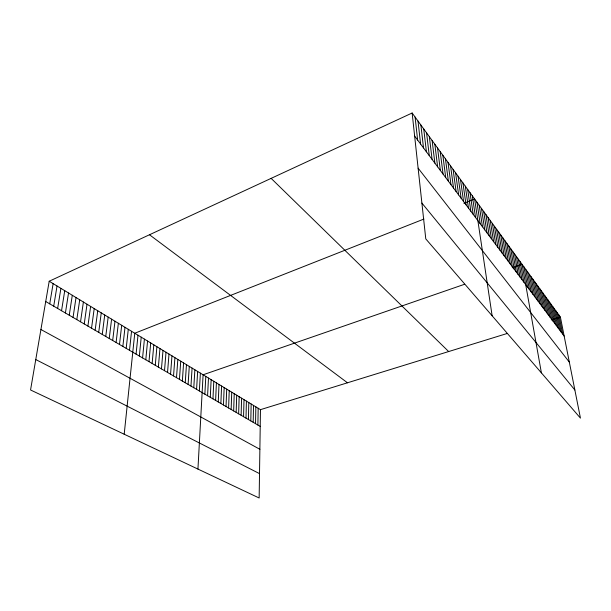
<?xml version="1.0" encoding="UTF-8"?>
<svg xmlns="http://www.w3.org/2000/svg" width="611" height="611" viewBox="0 0 611 611"><rect width="100%" height="100%" fill="white"/><g stroke="black" fill="none" stroke-linecap="round" stroke-linejoin="round"><path stroke-width="0.92" d="M49.201 281.236L260.469 409.653L259.148 497.996L30.55 389.978L49.201 281.236L412.142 113.004L560.379 317.056L580.45 418.138L425.775 238.886L412.142 113.004M257.888 425.042L258.17 408.255M253.183 422.3L253.512 405.421M255.543 423.675L255.849 406.842M250.8 420.91L251.167 403.993M248.41 419.52L248.799 402.557M245.996 418.115L246.409 401.106M243.56 416.702L244.01 399.647M241.116 415.274L241.589 398.173M238.649 413.838L239.153 396.692M236.159 412.387L236.701 395.202M233.662 410.936L234.227 393.698M231.141 409.469L231.737 392.186M228.598 407.988L229.232 390.666M226.039 406.498L226.704 389.131M223.466 404.994L224.161 387.58M220.861 403.481L221.594 386.022M218.249 401.962L219.013 384.449M215.614 400.426L216.409 382.868M212.956 398.884L213.789 381.279M210.276 397.326L211.146 379.668M207.58 395.752L208.481 378.056M204.868 394.171L205.8 376.422M197.941 469.072L203.104 374.78L464.467 284.306M199.369 390.971L200.377 373.13M196.589 389.352L197.636 371.457M193.786 387.718L194.871 369.777M190.96 386.076L192.083 368.089M188.112 384.418L189.28 366.379M185.248 382.746L186.454 364.66M182.353 381.065L183.598 362.926M179.443 379.37L180.726 361.185M176.503 377.659L177.832 359.421M173.539 375.933L174.914 357.649M170.553 374.199L171.974 355.862M167.544 372.443L169.003 354.059M164.512 370.678L166.016 352.242M161.457 368.899L163.007 350.409M158.371 367.104L159.967 348.56M155.27 365.294L156.905 346.704M152.131 363.476L153.819 344.825M148.977 361.636L150.711 342.939M145.792 359.78L147.572 341.03M142.577 357.909L144.41 339.105M139.339 356.022L141.225 337.165M136.07 354.12L138.01 335.218M124.193 434.23L134.764 333.247L423.912 219.051M129.501 350.294L131.541 331.284M126.194 348.369L128.287 329.306M122.857 346.429L125.003 327.313M119.496 344.474L121.696 325.296M116.105 342.496L118.358 323.272M112.684 340.51L114.99 321.226M109.239 338.502L111.599 319.163M105.756 336.478L108.178 317.086M102.251 334.431L104.725 314.986M98.707 332.369L101.25 312.87M95.14 330.291L97.737 310.739M91.535 328.199L94.201 308.586M87.9 326.083L90.627 306.416M84.234 323.945L87.022 304.225M80.537 321.791L83.394 302.017M76.81 319.622L79.728 299.787M73.045 317.43L76.031 297.542M69.249 315.223L72.297 295.273M65.415 312.992L68.531 292.99M61.543 310.739L64.735 290.676M57.64 308.463L60.901 288.346M53.707 306.172L57.037 286.001M49.728 303.858L53.134 283.626M463.879 203.264L474.625 199.018L492.13 315.78M512.217 267.778L522.092 264.357L541.399 372.878M260.469 409.653L507 333.537M551.252 319.874L560.379 317.056M35.766 359.566L259.515 473.624M40.922 329.512L259.874 449.291M45.718 301.521L260.217 426.394M149.481 234.754L347.483 382.791M271.124 178.366L448.673 351.546M421.896 203.081L574.867 390.009M418.115 168.162L569.322 362.109M414.632 136.047L564.144 336.027M558.866 314.978L562.632 334.003M557.347 312.885L561.104 331.956M555.811 310.77L559.561 329.894M554.261 308.639L558.011 327.817M552.703 306.485L556.438 325.724M551.122 304.316L554.857 323.609M549.533 302.132L553.268 321.47M547.93 299.925L551.657 319.324M546.318 297.702L550.03 317.147M544.684 295.457L548.395 314.955M543.034 293.188L546.738 312.748M541.377 290.905L545.073 310.518M539.704 288.598L543.393 308.265M538.008 286.269L541.697 305.996M536.305 283.924L539.979 303.705M534.587 281.556L538.253 301.391M532.853 279.166L536.504 299.062M531.096 276.752L534.747 296.702M529.332 274.316L532.968 294.326M527.545 271.864L531.173 291.928M525.743 269.382L529.363 289.507M523.925 266.885L527.537 287.063M520.244 261.806L523.833 282.099M518.372 259.24L521.947 279.586M516.486 256.643L520.053 277.05M514.584 254.016L518.136 274.484M512.66 251.373L516.203 271.895M510.72 248.7L514.248 269.283M508.757 246.004L512.278 266.648M506.779 243.277L510.284 263.983M504.785 240.528L508.268 261.287M502.769 237.755L506.236 258.575M500.73 234.952L504.19 255.826M498.668 232.119L502.112 253.053M496.59 229.255L500.019 250.258M494.498 226.368L497.904 247.424M492.374 223.45L495.765 244.568M490.236 220.502L493.612 241.681M488.074 217.531L491.427 238.764M485.89 214.522L489.228 235.823M483.683 211.482L487.005 232.844M481.453 208.42L484.752 229.835M479.2 205.319L482.484 226.796M476.924 202.188L480.185 223.725M472.334 195.864L475.549 217.524M470.012 192.671L473.212 214.392M467.675 189.448L470.844 211.23M465.307 186.187L468.454 208.03M462.917 182.895L466.04 204.8M460.495 179.573L463.596 201.531M458.059 176.212L461.129 198.231M455.585 172.814L458.632 194.894M453.095 169.377L456.104 191.518M450.567 165.902L453.553 188.104M448.016 162.389L450.979 184.652M445.442 158.845L448.367 181.169M442.83 155.255L445.732 177.641M440.195 151.627L443.067 174.074M437.529 147.961L440.363 170.461M434.841 144.249L437.636 166.811M432.114 140.499L434.879 163.122M429.357 136.704L432.084 159.387M426.57 132.87L429.266 155.614M423.751 128.982L426.409 151.788M420.895 125.056L423.515 147.923M418.008 121.085L420.589 144.013M415.09 117.068L417.634 140.056"/></g></svg>
